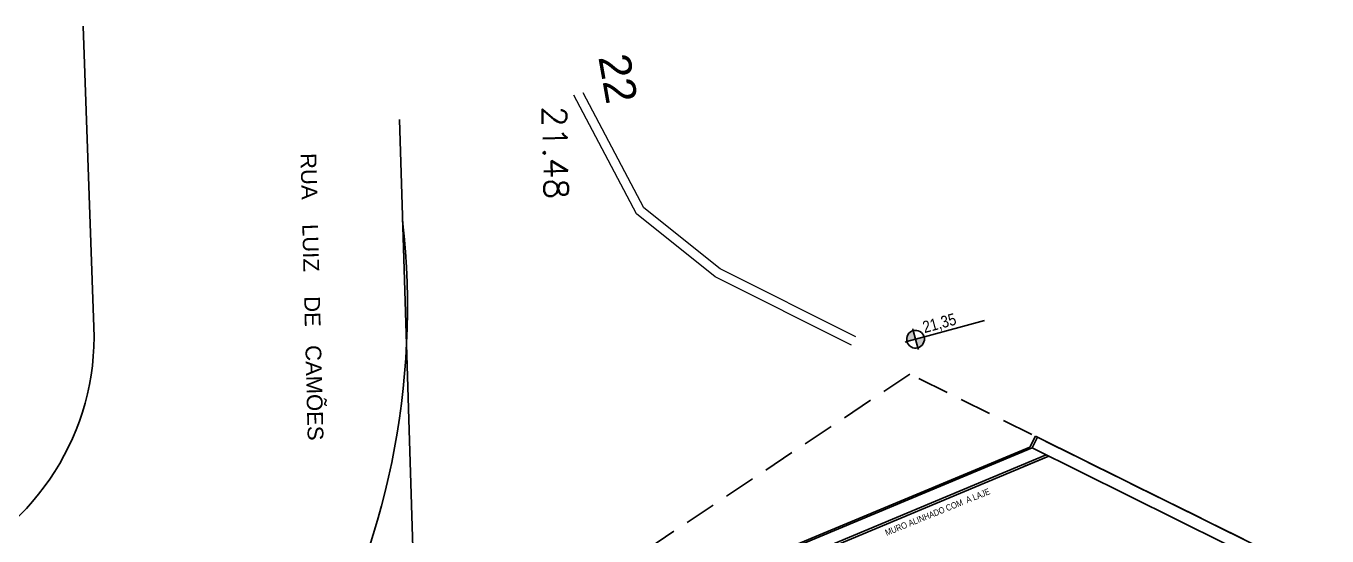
# Model space of a CAD drawing. Header units: metres. Extents: x -208 to 570, y -18 to 184.
# Drawn here: x -32.95 to -12.3, y 37.1 to 45.19 of the extents above; entities that cross this region are included whole.
import ezdxf
from ezdxf.enums import TextEntityAlignment as Align

# ---------------------------------------------------------------- set-up
doc = ezdxf.new("R2010")
doc.units = ezdxf.units.M
doc.linetypes.add('DASHEDX2', pattern=[1.5, 1, -0.5])
for name, color, linetype in [('ARQ-ALV ACAB', 4, 'Continuous'), ('ARQ-AUX1', 1, 'Continuous'), ('ARQ-AUX2', 2, 'Continuous'), ('ARQ-PRJ', 7, 'DASHEDX2'), ('ARQ-SIM', 1, 'Continuous'), ('ARQ-TXT EMBASAM', 2, 'Continuous')]:
    doc.layers.add(name, color=color, linetype=linetype)
for name, color, linetype, lineweight in [('COTAS DAS CURVAS', 7, 'Continuous', 0), ('MURO', 44, 'Continuous', 0), ('PONTO_COTA', 7, 'Continuous', 0)]:
    doc.layers.add(name, color=color, linetype=linetype, lineweight=lineweight)
doc.styles.add('Adesa', font='ARIALN.TTF')
doc.styles.add('PONTOS_DADOS', font='romans.shx')
doc.styles.get("Standard").update_dxf_attribs({"font": 'arial.ttf'})

# ---------------------------------------------------------------- blocks, each defined once
blk = doc.blocks.new('ADESA-SIMB NIVEL PLAN')
h = blk.add_hatch(color=256)
h.dxf.hatch_style = 1
edge = h.paths.add_edge_path()
edge.add_ellipse((-0.038, 0), major_axis=(-0.133, 0.133), ratio=1, start_angle=315.0639, end_angle=405.0639)
edge.add_line((-0.226, 0), (-0.038, 0))
edge.add_line((-0.038, 0), (-0.038, 0.189))
edge = h.paths.add_edge_path()
edge.add_ellipse((-0.038, 0), major_axis=(-0.133, 0.133), ratio=1, start_angle=495.0639, end_angle=585.0639)
edge.add_line((0.151, 0), (-0.038, 0))
edge.add_line((-0.038, 0), (-0.038, -0.189))
for p, q in [((-0.038, 0.189), (-0.038, 0.226)), ((-0.038, 0.189), (-0.038, 0)), ((-0.038, 0), (0.151, 0)), ((-0.038, 0), (0.151, 0)), ((0.151, 0), (0.189, 0)), ((-0.264, 0), (-0.226, 0)), ((-0.226, 0), (-0.038, 0)), ((-0.038, -0.189), (-0.038, 0)), ((-0.037, -0.227), (-0.038, -0.189))]:
    blk.add_line(p, q)
blk.add_lwpolyline([(0.157, 0), (1.472, 0)])
blk.add_ellipse((-0.038, 0), major_axis=(-0.133, 0.133), ratio=1, start_param=3.928105432082424, end_param=10.21129073926201)
at = {"color": 3, "style": 'Adesa'}
for p in [(0.18, 0.072), (0.18, -0.298)]:
    blk.add_attdef('100.00', p, '', height=0.25, rotation=0.0639, dxfattribs=at)
blk = doc.blocks.new('terreno + circ vert')
at = {"layer": 'ARQ-AUX1'}
blk.add_lwpolyline([(-108.1435, 15.4387), (-108.0132, 11.2444, 0.5256856), (-102.4716, 7.6784), (-85.2527, 14.881), (-77.0823, 18.2944), (-68.6961, 21.8707), (-34.2915, 36.5881, 0.3100349), (-31.8672, 40.4096), (-32.0392, 45.1872)], format="xyb", dxfattribs=at)
blk.add_lwpolyline([(-27.0176, 43.7035), (-26.7793, 36.0635)], dxfattribs=at)
at = {"layer": 'ARQ-AUX2'}
blk.add_lwpolyline([(40.5424, -5.025), (-9.4576, -5.025), (-9.4576, -6.3993), (-12.8191, -4.225), (-35.3141, -4.225), (-38.7204, -6.3934), (-38.7204, -5.025), (-98.7204, -5.025), (-98.7204, -6.3233), (-100.1347, -7.6164, -0.2181845), (-104.0373, -5.9813, -0.3681428), (-104.1124, 0.3352, -0.1038207), (-102.2922, 1.9977), (-101.1746, 2.4667), (-79.9769, 11.499), (-64.6872, 17.9037), (-47.6349, 25.1734, 0.004837), (-33.9339, 29.6502, 0.3216599), (-26.9675, 42.0962)], format="xyb", dxfattribs=at)
at = {"layer": 'ARQ-PRJ', "color": 1, "ltscale": 0.5}
blk.add_lwpolyline([(48.0419, 1.3908), (48.1056, 7.0609), (42.945, 9.4812), (35.5548, 12.9472), (27.5061, 16.8929), (22.1014, 19.5405), (15.0017, 23.0148), (8.3251, 26.282), (0.4895, 30.0914), (-5.8932, 33.2362), (-12.2759, 36.3811), (-18.9156, 39.6675), (-31.5995, 31.2229), (-104.3835, 0.8491), (-104.1403, -6.025), (40.5424, -6.025, 0.4109303)], format="xyb", close=True, dxfattribs=at)
at = {"layer": 'MURO', "linetype": 'Continuous'}
for p, q in [((-23.2547, 42.2069, 9.6549), (-24.2492, 44.0896, 9.7509)), ((-23.1367, 42.3046, 9.6563), (-24.0998, 44.128, 9.7493)), ((-22.0088, 41.2114, 9.6279), (-23.2547, 42.2069, 9.6549)), ((-21.9275, 41.3385, 9.6282), (-23.1367, 42.3046, 9.6544)), ((-19.7746, 40.2601, 9.6239), (-21.9275, 41.3385, 9.6279)), ((-19.8418, 40.1259, 9.6239), (-22.0088, 41.2114, 9.6279))]:
    blk.add_line(p, q, dxfattribs=at)
at = {"layer": 'ARQ-SIM'}
ref = blk.add_blockref('ADESA-SIMB NIVEL PLAN', (-18.7987, 40.2274), dxfattribs=dict(at, xscale=0.7499999999999999, yscale=0.7499999999999999, zscale=0.7499999999999999, rotation=15.2273522940256))
ref.add_attrib('100.00', '21,35', (-18.6828, 40.3152), dxfattribs={"layer": '0', "color": 3, "height": 0.1875, "rotation": 15.29122, "style": 'Adesa'})
at = {"color": 2, "ltscale": 0.1, "insert": (-28.3391, 43.175), "char_height": 0.25, "width": 8.15618, "attachment_point": 1, "rotation": 271.46171}
blk.add_mtext('RUA    LUIZ    DE   CAMÕES', dxfattribs=at)
at = {"layer": 'COTAS DAS CURVAS', "color": 31, "linetype": 'Continuous'}
blk.add_text('22', height=0.5, rotation=280.04, dxfattribs=at).set_placement((-23.8624, 44.6943, -11.7271))
at = {"layer": 'PONTO_COTA', "style": 'PONTOS_DADOS'}
blk.add_text('21.48', height=0.38265, rotation=271.29841, dxfattribs=at).set_placement((-24.3684, 43.9223, -11.7271), align=Align.TOP_LEFT)

msp = doc.modelspace()

# ---------------------------------------------------------------- linework, layer by layer
at = {"layer": 'ARQ-ALV ACAB'}
for p, q in [((-17.0095, 38.5096), (-21.0346, 36.8297)), ((-17.0095, 38.5096), (-17.2025, 38.4291)), ((-16.7099, 38.3638), (-20.9153, 36.6086)), ((-16.7099, 38.3638), (-17.1062, 38.1984))]:
    msp.add_line(p, q, dxfattribs=at)
for points in [[(-17.0095, 38.5096), (-16.9242, 38.6819)], [(-16.9242, 38.6819), (-16.8929, 38.6663)]]:
    msp.add_lwpolyline(points, dxfattribs=at)
at = {"layer": 'ARQ-AUX2'}
for p, q in [((-11.2449, 35.8708, 0), (-16.8929, 38.6663, 0)), ((-16.9771, 38.496), (-26.5713, 34.4918)), ((-16.7515, 38.3843), (-20.9518, 36.6313))]:
    msp.add_line(p, q, dxfattribs=at)
msp.add_lwpolyline([(-16.9771, 38.496), (-16.8929, 38.6663)], dxfattribs=at)
msp.add_lwpolyline([(-16.9771, 38.496), (-16.8929, 38.6663)], dxfattribs=at)
at = {"layer": 'ARQ-AUX2', "elevation": 0}
msp.add_lwpolyline([(-11.4462, 35.7605), (-12.37, 36.2157), (-16.9771, 38.496)], dxfattribs=at)

# ---------------------------------------------------------------- block references
at = {"layer": 'ARQ-ALV ACAB'}
msp.add_blockref('terreno + circ vert', (0, 0, 0), dxfattribs=at)

# ---------------------------------------------------------------- texts
at = {"layer": 'ARQ-TXT EMBASAM', "style": 'Adesa'}
msp.add_text('MURO ALINHADO COM  A LAJE ', height=0.1, rotation=22, dxfattribs=at).set_placement((-18.4438, 37.4395, -0.0353), align=Align.CENTER)

doc.saveas('drawing.dxf')
